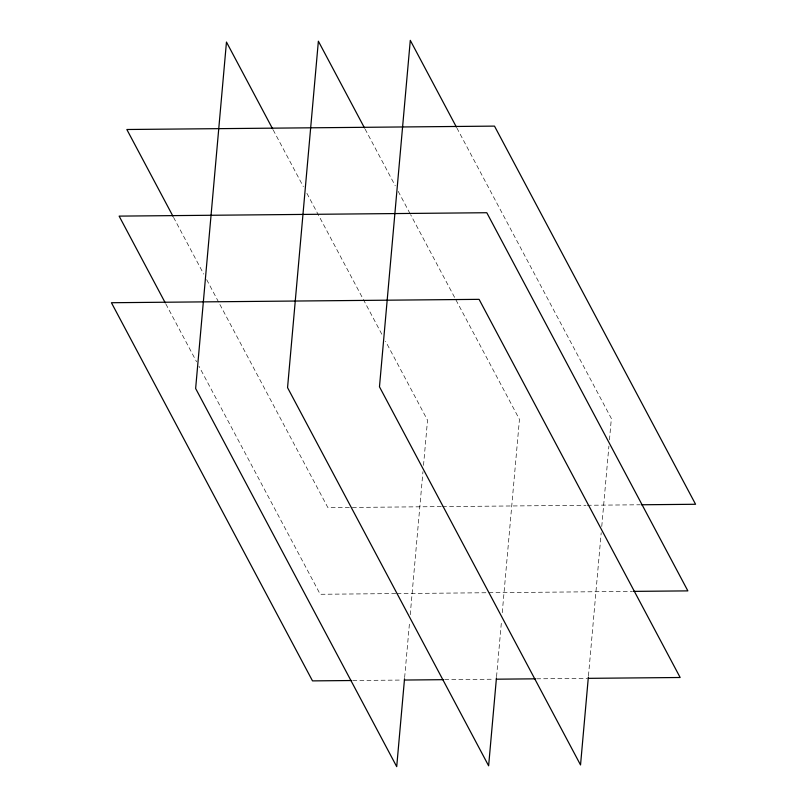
<?xml version="1.0" encoding="UTF-8"?>
<svg xmlns="http://www.w3.org/2000/svg" width="807" height="807" viewBox="0 0 807 807"><rect width="100%" height="100%" fill="white"/><g stroke="black" fill="none" stroke-linecap="round" stroke-linejoin="round"><path stroke-width="0.61" stroke-dasharray="4.04 3.03" d="M404.64 677.527L409.553 622.298M410.218 614.763L422.949 471.661M423.514 465.387L427.528 420.195L385.544 341.23M496.557 676.68L501.47 621.451M502.247 612.664L519.446 419.358L410.632 214.702M588.464 675.832L601.195 532.731M601.76 526.457L608.902 446.12M609.456 439.845L611.363 418.51L457.004 128.212M441.227 506.614L327.914 507.653L219.686 304.118M442.488 506.604L586.023 505.283M587.284 505.273L640.173 504.779M395.753 593.579L320.208 594.275L198.976 366.267M397.014 593.569L632.466 591.4M352.79 680.513L401.896 680.059M444.707 679.665L493.813 679.212M536.625 678.818L586.982 678.354M365.097 129.059L395.259 185.781M398.214 191.35L410.037 213.593M273.18 129.907L303.341 186.629M306.892 193.307L382.589 335.672M173.555 217.365L203.717 274.087M206.673 279.656L219.1 303.008M165.859 303.977L196.605 361.818"/><path stroke-width="1.21" d="M404.529 678.778L396.711 766.65L195.637 388.49L226.464 42.045L272.584 128.797M496.446 677.941L488.628 765.803L287.554 387.642L318.372 41.197L364.502 127.95M588.353 677.093L580.536 764.955L379.472 386.805L410.289 40.35L456.419 127.103M641.424 504.768L695.573 504.274L494.499 126.114L126.84 129.503L172.97 216.256M633.727 591.38L687.867 590.885L486.792 212.725L119.133 216.115L165.264 302.867M351.529 680.523L312.501 680.886L111.427 302.726L479.086 299.347L680.16 677.497L588.242 678.344M404.418 680.039L443.447 679.676M496.325 679.191L535.364 678.828"/></g></svg>
